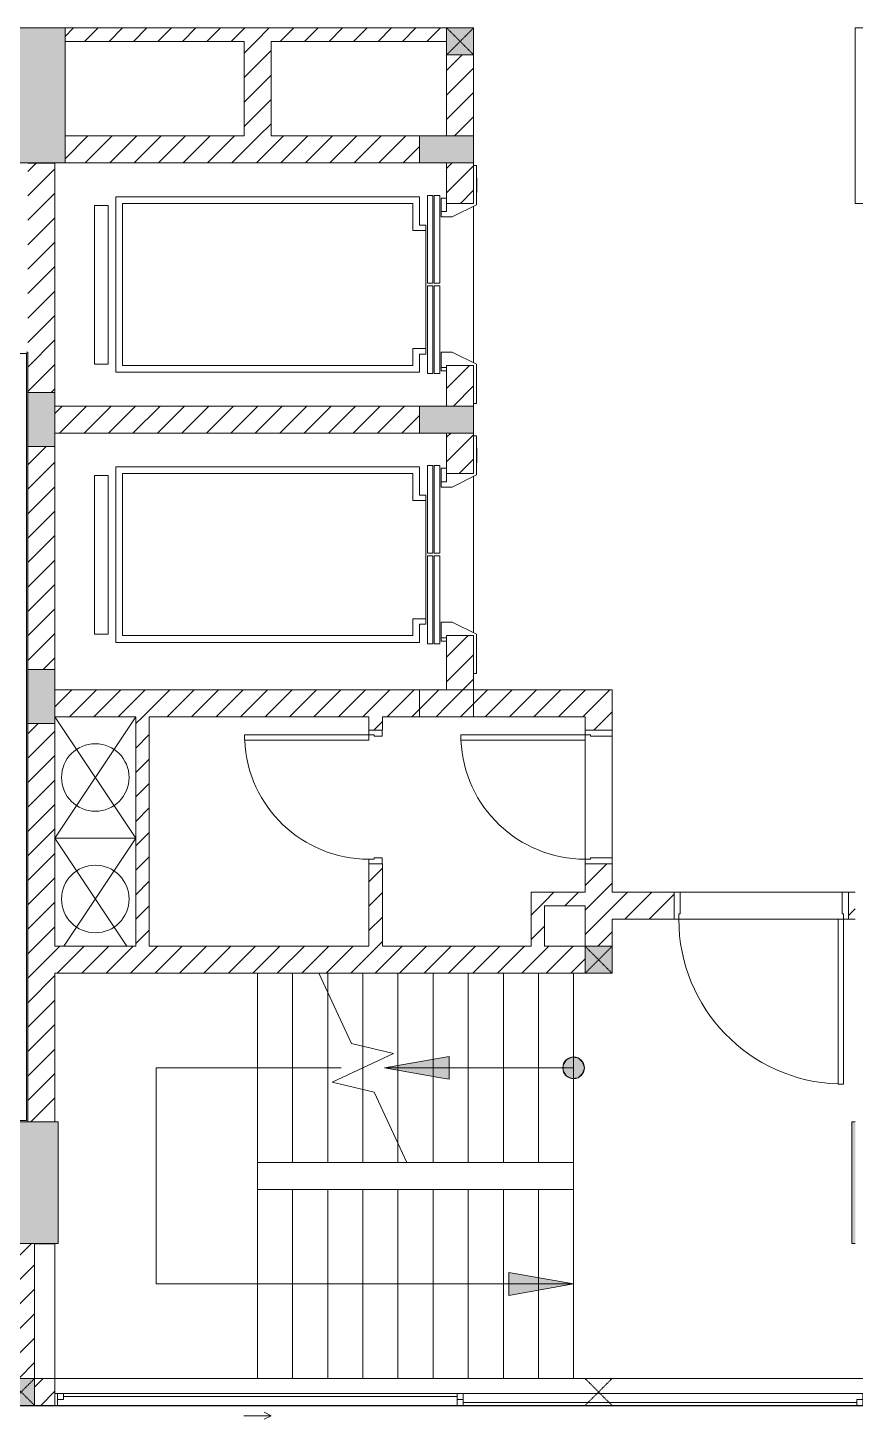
# Model space of a CAD drawing. Header units: millimetres. Extents: x 81424 to 264319, y 405 to 78637.
# Drawn here: x 214217 to 220342, y 23236 to 33537 of the extents above; entities that cross this region are included whole.
import ezdxf

# ---------------------------------------------------------------- set-up
doc = ezdxf.new("R2010")
doc.units = ezdxf.units.MM
doc.linetypes.add('IMPORT-Dash _2_', pattern=[6, 3, -3])
for name, color, linetype, lineweight in [('0-2', 130, 'Continuous', 9), ('A-DETL-GENF-7', 130, 'Continuous', 9), ('A-DOOR-2', 130, 'Continuous', 9), ('A-DOOR-FRAM-2', 130, 'Continuous', 9), ('A-FLOR-1', 130, 'Continuous', 9), ('A-GLAZ-2', 130, 'Continuous', 9), ('A-WALL-1', 130, 'Continuous', 9), ('A-WALL-PATT-4', 130, 'Continuous', 9), ('A_1404_dwg-1', 130, 'Continuous', 9), ('I-WALL-1', 130, 'Continuous', 9), ('S-COLS-1', 130, 'Continuous', 9), ('S-COLS-2', 130, 'Continuous', 9), ('S-COLS-4', 130, 'Continuous', 9), ('S-COLS-9', 130, 'IMPORT-Dash _2_', 9), ('S-COLS-HDLN-1', 130, 'IMPORT-Dash _2_', 9), ('S-STRS', 130, 'Continuous', 9), ('S-STRS-ANNO', 130, 'Continuous', 9), ('S-STRS-MBND', 130, 'Continuous', 9)]:
    doc.layers.add(name, color=color, linetype=linetype, lineweight=lineweight)
pattern_1 = [(45, (0, 0), (-90.50967, 90.50967), [])]

# ---------------------------------------------------------------- blocks, each defined once
blk = doc.blocks.new('A_1404_dwg_NCV_TKTC_KET CAU_rvt-1-TKTC_MB HOÀN THIỆN SÀN TẦNG 3-4-4819833-KeyPlan-CH4')
at = {"layer": 'S-COLS-1'}
for points in [[(77528, 32537), (77528, 33537), (77178, 33537), (77178, 32537), (77453, 32537)], [(80153, 32537), (80553, 32537), (80553, 32737), (80153, 32737)], [(77253, 30437), (77453, 30437), (77453, 30837), (77253, 30837), (77253, 30537)], [(80353, 30537), (80553, 30537), (80553, 30737), (80153, 30737), (80153, 30537)], [(77253, 28387), (77453, 28387), (77453, 28787), (77253, 28787), (77253, 28437)], [(77478, 24537), (77478, 25437), (77078, 25437), (77078, 24537), (77453, 24537)], [(83353, 24537), (83378, 24537), (83378, 25437), (83353, 25437), (83353, 25215)]]:
    blk.add_hatch(color=256, dxfattribs=at).paths.add_polyline_path(points)
at = {"layer": 'A-FLOR-1'}
for p, q in [((77453, 31137), (77453, 32537)), ((83293, 26937), (82073, 26937)), ((78052, 26737), (77453, 26737)), ((81293, 25137), (81293, 23537)), ((77303, 24535), (77453, 24535)), ((77453, 23537), (77453, 24537)), ((77103, 23335), (83728, 23335))]:
    blk.add_line(p, q, dxfattribs=at)
at = {"layer": 'S-COLS-2', "flags": 128}
for points in [[(77178, 32537), (77528, 32537), (77528, 33537), (77178, 33537), (77178, 33337)], [(77253, 30437), (77453, 30437), (77453, 30837), (77253, 30837)], [(77253, 28387), (77453, 28387), (77453, 28787), (77253, 28787)], [(77078, 24737), (77078, 24537), (77478, 24537), (77478, 25437), (77253, 25437)], [(83378, 25437), (83353, 25437), (83353, 24537), (83378, 24537)]]:
    blk.add_lwpolyline(points, dxfattribs=at)
for points in [[(83728, 33537), (83378, 33537), (83378, 32237), (83728, 32237)], [(80153, 32737), (80153, 32537), (80553, 32537), (80553, 32737)], [(80153, 30737), (80153, 30537), (80553, 30537), (80553, 30737)], [(80153, 28637), (80153, 28437), (80553, 28437), (80553, 28637)]]:
    blk.add_lwpolyline(points, close=True, dxfattribs=at)
blk = doc.blocks.new('A_1404_dwg_NCV_TKTC_TANG 3 - 4_rvt-1-TKTC_MB HOÀN THIỆN SÀN TẦNG 3-4-4819943-KeyPlan-CH4')
at = {"layer": 'A-WALL-PATT-4'}
blk.add_hatch(color=256, dxfattribs=at).paths.add_polyline_path([(77243, 25437), (77253, 25437), (77253, 31137), (77243, 31137), (77243, 25447)])
at = {"layer": 'I-WALL-1', "flags": 128}
blk.add_lwpolyline([(76353, 31137), (76353, 31127), (77243, 31127), (77243, 25447), (77068, 25447), (77068, 25437), (77068, 24747), (76603, 24747), (76603, 24737), (77068, 24737), (77078, 24737), (77078, 25437), (77243, 25437), (77253, 25437), (77253, 31137), (77243, 31137)], dxfattribs=at)
blk = doc.blocks.new('A_1404_dwg_Thang may HIEN - Dài x Rộng - 2200x1200-551375-TKTC_MB HOÀN THIỆN SÀN TẦNG 3-4-4819958-KeyPlan-CH4')
at = {"layer": 'A-DOOR-2', "flags": 128}
for points in [[(80553, 32517), (80553, 32237), (80353, 32237), (80353, 32177), (80313, 32177), (80313, 32137), (80393, 32137), (80573, 32227), (80573, 32517)], [(80153, 31122), (80153, 30987), (77903, 30987), (77903, 32287), (80153, 32287), (80153, 32077), (80198, 32077), (80198, 32037), (80198, 31162), (80198, 31122)], [(80212, 31647), (80252, 31647), (80252, 32297), (80212, 32297)], [(80252, 31647), (80252, 32297), (80212, 32297), (80212, 31647)], [(80302, 31647), (80262, 31647), (80262, 32297), (80302, 32297), (80302, 31647), (80262, 31647), (80262, 32297), (80302, 32297)], [(77747, 31047), (77847, 31047), (77847, 32222), (77747, 32222)], [(80252, 31627), (80212, 31627), (80212, 30977), (80252, 30977), (80252, 31627), (80212, 31627), (80212, 30977), (80252, 30977)], [(80262, 30977), (80302, 30977), (80302, 31627), (80262, 31627)], [(80302, 31627), (80262, 31627), (80262, 30977), (80302, 30977)], [(80553, 30757), (80573, 30757), (80573, 31047), (80393, 31137), (80313, 31137), (80313, 31022), (80353, 31022), (80353, 31037), (80553, 31037)]]:
    blk.add_lwpolyline(points, close=True, dxfattribs=at)
for points in [[(80573, 32317), (80577, 32317), (80577, 32427), (80573, 32427)], [(80353, 32237), (80353, 32277), (80313, 32277), (80313, 32177)], [(80198, 32037), (80103, 32037), (80103, 32237), (77953, 32237), (77953, 31037), (80103, 31037), (80103, 31162), (80198, 31162)], [(80313, 31022), (80313, 30997), (80353, 30997), (80353, 31022)]]:
    blk.add_lwpolyline(points, dxfattribs=at)
blk = doc.blocks.new('A_1404_dwg_1_FAMILY RVT - W01-WxH 1400x6000-587637-TKTC_MB HOÀN THIỆN SÀN TẦNG 3-4-4819964-KeyPlan-CH4')
at = {"layer": 'A-GLAZ-2'}
for p, q in [((77472, 23337), (77472, 23426)), ((80430, 23404), (77516, 23404)), ((83434, 23337), (83434, 23426)), ((80430, 23382), (80475, 23382)), ((80475, 23337), (80430, 23337)), ((83389, 23360), (80475, 23360)), ((79054, 23261), (78851, 23261))]:
    blk.add_line(p, q, dxfattribs=at)
at = {"layer": 'A-GLAZ-2', "flags": 128}
for points in [[(83453, 23337), (83453, 23537), (77453, 23537), (77453, 23337), (83453, 23337), (83389, 23337)], [(83453, 23426), (83434, 23426), (80475, 23426), (80430, 23426), (77516, 23426), (77453, 23426)], [(80430, 23426), (80430, 23337), (77472, 23337), (77453, 23337)], [(77472, 23382), (77516, 23382), (77516, 23426)], [(80475, 23426), (80475, 23337), (83389, 23337), (83389, 23382), (83434, 23382)], [(79003, 23236), (79054, 23261), (79003, 23287)]]:
    blk.add_lwpolyline(points, dxfattribs=at)
blk = doc.blocks.new('A_1404_dwg_FD_01 - FD_01-1200x2200mm-1787918-TKTC_MB HOÀN THIỆN SÀN TẦNG 3-4-4819968-KeyPlan-CH4')
at = {"layer": 'A-DETL-GENF-7', "flags": 128}
blk.add_lwpolyline([(122123, 36950), (120903, 36950), (120903, 36910), (122123, 36910)], close=True, dxfattribs=at)
at = {"layer": 'A-DETL-GENF-7'}
blk.add_arc((120903, 36950), 1220, 270, 358.1211, dxfattribs=at)
at = {"layer": 'A-DOOR-FRAM-2', "flags": 128}
for points in [[(120863, 36940), (120703, 36940), (120703, 36985), (120903, 36985), (120903, 36950), (120863, 36950)], [(120903, 35730), (120903, 35695), (120703, 35695), (120703, 35740), (120863, 35740), (120863, 35730)]]:
    blk.add_lwpolyline(points, close=True, dxfattribs=at)
blk = doc.blocks.new('A_1404_dwg_FD_02 - FD_03 - FD_03-KY THUAT-900x2200mm-801878-TKTC_MB HOÀN THIỆN SÀN TẦNG 3-4-4819963-KeyPlan-CH4')
at = {"layer": 'A-DETL-GENF-7', "flags": 128}
blk.add_lwpolyline([(45473, 51797), (44553, 51797), (44553, 51837), (45473, 51837)], close=True, dxfattribs=at)
at = {"layer": 'A-DETL-GENF-7'}
blk.add_arc((44553, 51797), 920, 2.4919, 90, dxfattribs=at)
at = {"layer": 'A-DOOR-FRAM-2', "flags": 128}
for points in [[(44513, 52717), (44553, 52717), (44553, 52752), (44453, 52752), (44453, 52707), (44513, 52707)], [(44513, 51797), (44513, 51807), (44453, 51807), (44453, 51762), (44553, 51762), (44553, 51797)]]:
    blk.add_lwpolyline(points, close=True, dxfattribs=at)
blk = doc.blocks.new('A_1404_dwg_G1_SOF - BO TRU - 200x200-3054293-TKTC_MB HOÀN THIỆN SÀN TẦNG 3-4-4819986-KeyPlan-CH4')
at = {"layer": 'S-COLS-9'}
blk.add_hatch(color=256, dxfattribs=at).paths.add_polyline_path([(41853, 71512), (42053, 71512), (42052, 71712), (41853, 71712)])
at = {"layer": 'S-COLS-4', "flags": 128}
blk.add_lwpolyline([(42053, 71712), (41853, 71712), (41853, 71512), (42053, 71512)], close=True, dxfattribs=at)
at = {"layer": 'S-COLS-HDLN-1'}
for p, q in [((42053, 71712), (41853, 71512)), ((41853, 71712), (42053, 71512))]:
    blk.add_line(p, q, dxfattribs=at)
blk = doc.blocks.new('A_1404_dwg_G1_SOF - BO TRU - 200x200-V33-TKTC_MB HOÀN THIỆN SÀN TẦNG 3-4-4820012-KeyPlan-CH4')
at = {"layer": 'S-COLS-4'}
blk.add_line((81378, 23337), (81578, 23337), dxfattribs=at)
at = {"layer": 'S-COLS-HDLN-1'}
for p, q in [((81578, 23537), (81378, 23337)), ((81378, 23537), (81578, 23337))]:
    blk.add_line(p, q, dxfattribs=at)
blk = doc.blocks.new('A_1404_dwg_FD_02 - FD_03 - FD_03-KY THUAT-900x2200mm-728564-TKTC_MB HOÀN THIỆN SÀN TẦNG 3-4-4819966-KeyPlan-CH4')
at = {"layer": 'A-DETL-GENF-7', "flags": 128}
blk.add_lwpolyline([(84293, 32417), (84293, 33337), (84333, 33337), (84333, 32417)], close=True, dxfattribs=at)
at = {"layer": 'A-DETL-GENF-7'}
blk.add_arc((84293, 33337), 920, 272.4919, 0, dxfattribs=at)
at = {"layer": 'A-DOOR-FRAM-2', "flags": 128}
for points in [[(84293, 33377), (84303, 33377), (84303, 33537), (84258, 33537), (84258, 33337), (84293, 33337)], [(85213, 33377), (85213, 33337), (85248, 33337), (85248, 33537), (85203, 33537), (85203, 33377)]]:
    blk.add_lwpolyline(points, close=True, dxfattribs=at)
blk = doc.blocks.new('A_1404_dwg-4819832-KeyPlan-CH4')
at = {"layer": 'A-WALL-PATT-4'}
h = blk.add_hatch(dxfattribs=at)
h.set_pattern_fill('FP_29', color=256, style=0, pattern_type=2)
h.set_pattern_definition(pattern_1)
h.paths.add_polyline_path([(78853, 33437), (80353, 33437), (80353, 33537), (77528, 33537), (77528, 33437)])
h = blk.add_hatch(dxfattribs=at)
h.set_pattern_fill('FP_29', color=256, style=0, pattern_type=2)
h.set_pattern_definition(pattern_1)
h.paths.add_polyline_path([(79053, 32737), (79053, 33437), (78853, 33437), (78853, 32737)])
h = blk.add_hatch(dxfattribs=at)
h.set_pattern_fill('FP_29', color=256, style=0, pattern_type=2)
h.set_pattern_definition(pattern_1)
h.paths.add_polyline_path([(80553, 32737), (80553, 33337), (80353, 33337), (80353, 32737), (80450, 32737)])
h = blk.add_hatch(dxfattribs=at)
h.set_pattern_fill('FP_29', color=256, style=0, pattern_type=2)
h.set_pattern_definition(pattern_1)
h.paths.add_polyline_path([(79053, 32537), (80153, 32537), (80153, 32737), (77528, 32737), (77528, 32537), (78853, 32537)])
h = blk.add_hatch(dxfattribs=at)
h.set_pattern_fill('FP_29', color=256, style=0, pattern_type=2)
h.set_pattern_definition(pattern_1)
h.paths.add_polyline_path([(77453, 30837), (77453, 32536), (77253, 32536), (77253, 30837)])
h = blk.add_hatch(dxfattribs=at)
h.set_pattern_fill('FP_29', color=256, style=0, pattern_type=2)
h.set_pattern_definition(pattern_1)
h.paths.add_polyline_path([(80450, 30737), (80553, 30737), (80553, 31037), (80353, 31037), (80353, 30737)])
h.paths.add_polyline_path([(80450, 32237), (80553, 32237), (80553, 32537), (80353, 32537), (80353, 32237)])
h = blk.add_hatch(dxfattribs=at)
h.set_pattern_fill('FP_29', color=256, style=0, pattern_type=2)
h.set_pattern_definition(pattern_1)
h.paths.add_polyline_path([(80153, 30537), (80153, 30737), (77453, 30737), (77453, 30537), (77528, 30537)])
h = blk.add_hatch(dxfattribs=at)
h.set_pattern_fill('FP_29', color=256, style=0, pattern_type=2)
h.set_pattern_definition(pattern_1)
h.paths.add_polyline_path([(80353, 28437), (80553, 28437), (80553, 29037), (80353, 29037), (80353, 28637)])
h.paths.add_polyline_path([(80450, 30237), (80553, 30237), (80553, 30537), (80353, 30537), (80353, 30237)])
h = blk.add_hatch(dxfattribs=at)
h.set_pattern_fill('FP_29', color=256, style=0, pattern_type=2)
h.set_pattern_definition(pattern_1)
h.paths.add_polyline_path([(77453, 28787), (77453, 30437), (77253, 30437), (77253, 28787)])
h = blk.add_hatch(dxfattribs=at)
h.set_pattern_fill('FP_29', color=256, style=0, pattern_type=2)
h.set_pattern_definition(pattern_1)
h.paths.add_polyline_path([(77453, 28437), (80353, 28437), (80353, 28637), (77453, 28637)])
h = blk.add_hatch(dxfattribs=at)
h.set_pattern_fill('FP_29', color=256, style=0, pattern_type=2)
h.set_pattern_definition(pattern_1)
h.paths.add_polyline_path([(81378, 28437), (81378, 28637), (80553, 28637), (80553, 28437)])
h = blk.add_hatch(dxfattribs=at)
h.set_pattern_fill('FP_29', color=256, style=0, pattern_type=2)
h.set_pattern_definition(pattern_1)
h.paths.add_polyline_path([(81578, 26737), (81578, 27347), (81378, 27347), (81378, 26737)])
h.paths.add_polyline_path([(81578, 28337), (81578, 28637), (81378, 28637), (81378, 28337)])
h = blk.add_hatch(dxfattribs=at)
h.set_pattern_fill('FP_29', color=256, style=0, pattern_type=2)
h.set_pattern_definition(pattern_1)
h.paths.add_polyline_path([(78152, 26737), (78152, 28437), (78052, 28437), (78052, 26737)])
h = blk.add_hatch(dxfattribs=at)
h.set_pattern_fill('FP_29', color=256, style=0, pattern_type=2)
h.set_pattern_definition(pattern_1)
h.paths.add_polyline_path([(79786, 26737), (79878, 26737), (79878, 27347), (79778, 27347), (79778, 26737)])
h.paths.add_polyline_path([(79878, 28337), (79878, 28437), (79778, 28437), (79778, 28337)])
h = blk.add_hatch(dxfattribs=at)
h.set_pattern_fill('FP_29', color=256, style=0, pattern_type=2)
h.set_pattern_definition(pattern_1)
h.paths.add_polyline_path([(77253, 25437), (77453, 25437), (77453, 28387), (77253, 28387), (77253, 26537)])
h = blk.add_hatch(dxfattribs=at)
h.set_pattern_fill('FP_29', color=256, style=0, pattern_type=2)
h.set_pattern_definition(pattern_1)
h.paths.add_polyline_path([(80978, 26737), (81078, 26737), (81078, 27137), (80978, 27137), (80978, 26737)])
h = blk.add_hatch(dxfattribs=at)
h.set_pattern_fill('FP_29', color=256, style=0, pattern_type=2)
h.set_pattern_definition(pattern_1)
h.paths.add_polyline_path([(81378, 27037), (81378, 27137), (81078, 27137), (81078, 27037)])
h = blk.add_hatch(dxfattribs=at)
h.set_pattern_fill('FP_29', color=256, style=0, pattern_type=2)
h.set_pattern_definition(pattern_1)
h.paths.add_polyline_path([(83328, 26937), (83378, 26937), (83378, 27137), (83328, 27137)])
h.paths.add_polyline_path([(82038, 26937), (82038, 27137), (81578, 27137), (81578, 26937)])
h = blk.add_hatch(dxfattribs=at)
h.set_pattern_fill('FP_29', color=256, style=0, pattern_type=2)
h.set_pattern_definition(pattern_1)
h.paths.add_polyline_path([(81078, 26537), (81378, 26537), (81378, 26737), (77453, 26737), (77453, 26537), (80978, 26537)])
h = blk.add_hatch(dxfattribs=at)
h.set_pattern_fill('FP_29', color=256, style=0, pattern_type=2)
h.set_pattern_definition(pattern_1)
h.paths.add_polyline_path([(77303, 23537), (77303, 24537), (77103, 24537), (77103, 23537)])
h = blk.add_hatch(dxfattribs=at)
h.set_pattern_fill('FP_29', color=256, style=0, pattern_type=2)
h.set_pattern_definition(pattern_1)
h.paths.add_polyline_path([(83528, 23337), (83528, 23537), (83453, 23537), (83453, 23337)])
h.paths.add_polyline_path([(77453, 23337), (77453, 23537), (77303, 23537), (77303, 23337)])
at = {"layer": 'S-STRS-ANNO'}
for points in [[(80373, 25752), (80373, 25922), (79893, 25837), (80353, 25756)], [(81281, 25758), (81333, 25770), (81360, 25794), (81373, 25837), (81352, 25887), (81320, 25911), (81281, 25916), (81236, 25891), (81216, 25859), (81221, 25806), (81240, 25776), (81279, 25759)], [(80813, 24152), (81293, 24237), (80813, 24322)]]:
    blk.add_hatch(color=256, dxfattribs=at).paths.add_polyline_path(points)
h = blk.add_hatch(color=256, dxfattribs=at)
h.paths.add_polyline_path([(81329, 25767), (81333, 25768), (81330, 25768)])
h.paths.add_polyline_path([(81363, 25804), (81370, 25816), (81373, 25837)])
h.paths.add_polyline_path([(81354, 25885), (81349, 25894), (81352, 25887)])
h.paths.add_polyline_path([(81320, 25911), (81299, 25916), (81302, 25913)])
at = {"layer": '0-2', "flags": 128}
blk.add_lwpolyline([(78052, 28437), (77453, 28437), (78052, 27537), (77453, 27537)], close=True, dxfattribs=at)
blk.add_lwpolyline([(77519, 26737), (78052, 27537), (77453, 27537), (77986, 26737)], dxfattribs=at)
at = {"layer": '0-2'}
for centre in [(77752, 27987), (77752, 27087)]:
    blk.add_circle(centre, 250, dxfattribs=at)
at = {"layer": 'A-FLOR-1'}
for p, q in [((80553, 32217), (80553, 31057)), ((80553, 30217), (80553, 29057)), ((81378, 27382), (81378, 28302)), ((81578, 28292), (81578, 27392)), ((82083, 27137), (83283, 27137)), ((81378, 26737), (81078, 26737))]:
    blk.add_line(p, q, dxfattribs=at)
at = {"layer": 'A-WALL-1'}
for p, q in [((77528, 33537), (77528, 33437)), ((80553, 33537), (77528, 33537)), ((80353, 33337), (80353, 32737)), ((80553, 32737), (80553, 33337)), ((77528, 32737), (77528, 32537)), ((80153, 32537), (80153, 32737)), ((80353, 32737), (80553, 32737)), ((77528, 32537), (80153, 32537)), ((80553, 32537), (80353, 32537)), ((80353, 32537), (80353, 32237)), ((80553, 32517), (80553, 32537)), ((80353, 31022), (80353, 30737)), ((77253, 30837), (77453, 30837)), ((77453, 30737), (77453, 30537)), ((80153, 30737), (77453, 30737)), ((80153, 30537), (80153, 30737)), ((80353, 30737), (80553, 30737)), ((80553, 30737), (80553, 30757)), ((77453, 30537), (80153, 30537)), ((80553, 30537), (80353, 30537)), ((80353, 30537), (80353, 30237)), ((80553, 30517), (80553, 30537)), ((77453, 30437), (77253, 30437)), ((77453, 28787), (77453, 30437)), ((80353, 29022), (80353, 28637)), ((77253, 28787), (77453, 28787)), ((77453, 28637), (77453, 28437)), ((80153, 28637), (77453, 28637)), ((80353, 28637), (80153, 28637)), ((80553, 28437), (81378, 28437)), ((77453, 28387), (77253, 28387)), ((79473, 26537), (81578, 26537)), ((77253, 25437), (77453, 25437)), ((77303, 24537), (77103, 24537)), ((77303, 23337), (77453, 23337))]:
    blk.add_line(p, q, dxfattribs=at)
at = {"layer": 'A-WALL-1', "flags": 128}
for points in [[(77528, 33437), (78853, 33437), (78853, 32737), (77528, 32737)], [(80153, 32737), (79053, 32737), (79053, 33437), (80353, 33437)], [(77453, 30837), (77453, 32536), (77253, 32536)], [(81378, 28437), (81378, 28337), (81578, 28337), (81578, 28637), (80553, 28637), (80553, 28757)], [(77453, 28437), (78052, 28437), (78052, 26737), (77453, 26737), (77453, 28387)], [(81578, 26737), (81578, 26937), (82038, 26937), (82038, 27137), (81578, 27137), (81578, 27347), (81378, 27347), (81378, 27137), (80978, 27137), (80978, 26737), (79878, 26737), (79878, 27347), (79778, 27347), (79778, 26737), (78152, 26737), (78152, 28437), (79778, 28437), (79778, 28337), (79878, 28337), (79878, 28437), (80153, 28437)], [(80153, 28437), (80353, 28437), (80553, 28437)], [(83378, 27137), (83328, 27137), (83328, 26937), (83378, 26937)], [(81378, 26737), (81078, 26737), (81078, 27037), (81378, 27037), (81378, 26737)], [(77453, 25437), (77453, 26537), (79406, 26537)], [(77453, 23537), (77303, 23537), (77303, 24537)]]:
    blk.add_lwpolyline(points, dxfattribs=at)
at = {"layer": 'S-STRS'}
for p, q in [((79213, 25137), (79213, 26537)), ((80253, 25137), (80253, 26537)), ((80513, 25137), (80513, 26537)), ((80773, 25137), (80773, 26537)), ((79213, 24937), (79213, 23537)), ((79473, 24937), (79473, 23537)), ((79733, 24937), (79733, 23537)), ((79993, 24937), (79993, 23537)), ((80253, 24937), (80253, 23537)), ((80513, 24937), (80513, 23537)), ((80773, 24937), (80773, 23537)), ((81033, 24937), (81033, 23537))]:
    blk.add_line(p, q, dxfattribs=at)
at = {"layer": 'S-STRS', "flags": 128}
for points in [[(78953, 23537), (78953, 24937), (78953, 25137), (78953, 26537)], [(78953, 25137), (79213, 25137), (79473, 25137), (79733, 25137), (79993, 25137), (79993, 25279), (79993, 26537)], [(79473, 25137), (79473, 26395), (79473, 26537), (79406, 26537)], [(79733, 25137), (79733, 25676), (79733, 25837), (79733, 25998), (79733, 26537)], [(81033, 26537), (81033, 25137), (81293, 25137), (81293, 26537)], [(81033, 25137), (80773, 25137), (80513, 25137), (80253, 25137), (80059, 25137), (79993, 25137)], [(78953, 24937), (79213, 24937), (79473, 24937), (79733, 24937), (79993, 24937), (80253, 24937), (80513, 24937), (80773, 24937), (81033, 24937), (81293, 24937), (81293, 23537)]]:
    blk.add_lwpolyline(points, dxfattribs=at)
at = {"layer": 'S-STRS-ANNO', "flags": 128}
for points in [[(80373, 25752), (80373, 25922), (79893, 25837), (80296, 25766)], [(81281, 25758), (81326, 25764), (81360, 25794), (81373, 25837), (81360, 25880), (81326, 25910), (81281, 25916), (81240, 25897), (81216, 25859), (81216, 25814), (81240, 25776)]]:
    blk.add_lwpolyline(points, close=True, dxfattribs=at)
for points in [[(79573, 25837), (79473, 25837), (79213, 25837), (78953, 25837), (78203, 25837), (78203, 24237), (78953, 24237), (79213, 24237), (79473, 24237), (79733, 24237), (79993, 24237), (80253, 24237), (80513, 24237), (80773, 24237), (81033, 24237), (81293, 24237), (80813, 24152)], [(81293, 25837), (81033, 25837), (80773, 25837), (80513, 25837), (80253, 25837), (79993, 25837), (79893, 25837)], [(81293, 24237), (80813, 24322), (80813, 24152)]]:
    blk.add_lwpolyline(points, dxfattribs=at)
at = {"layer": 'S-STRS-ANNO'}
blk.add_circle((81293, 25837), 80, dxfattribs=at)
at = {"layer": 'S-STRS-MBND', "flags": 128}
blk.add_lwpolyline([(79406, 26537), (79648, 26018), (79959, 25943), (79506, 25731), (79817, 25656), (80059, 25137)], dxfattribs=at)
for name, p in [('A_1404_dwg_NCV_TKTC_KET CAU_rvt-1-TKTC_MB HOÀN THIỆN SÀN TẦNG 3-4-4819833-KeyPlan-CH4', (0, 0)), ('A_1404_dwg_NCV_TKTC_TANG 3 - 4_rvt-1-TKTC_MB HOÀN THIỆN SÀN TẦNG 3-4-4819943-KeyPlan-CH4', (0, 0)), ('A_1404_dwg_G1_SOF - BO TRU - 200x200-3054293-TKTC_MB HOÀN THIỆN SÀN TẦNG 3-4-4819986-KeyPlan-CH4', (38500, -38175)), ('A_1404_dwg_Thang may HIEN - Dài x Rộng - 2200x1200-551375-TKTC_MB HOÀN THIỆN SÀN TẦNG 3-4-4819958-KeyPlan-CH4', (0, 0)), ('A_1404_dwg_Thang may HIEN - Dài x Rộng - 2200x1200-551375-TKTC_MB HOÀN THIỆN SÀN TẦNG 3-4-4819958-KeyPlan-CH4', (0, -2000)), ('A_1404_dwg_G1_SOF - BO TRU - 200x200-3054293-TKTC_MB HOÀN THIỆN SÀN TẦNG 3-4-4819986-KeyPlan-CH4', (39525, -44975)), ('A_1404_dwg_G1_SOF - BO TRU - 200x200-3054293-TKTC_MB HOÀN THIỆN SÀN TẦNG 3-4-4819986-KeyPlan-CH4', (35250, -48175)), ('A_1404_dwg_1_FAMILY RVT - W01-WxH 1400x6000-587637-TKTC_MB HOÀN THIỆN SÀN TẦNG 3-4-4819964-KeyPlan-CH4', (0, 0)), ('A_1404_dwg_G1_SOF - BO TRU - 200x200-V33-TKTC_MB HOÀN THIỆN SÀN TẦNG 3-4-4820012-KeyPlan-CH4', (0, 0))]:
    blk.add_blockref(name, p)
for name, p, rotation in [('A_1404_dwg_FD_02 - FD_03 - FD_03-KY THUAT-900x2200mm-801878-TKTC_MB HOÀN THIỆN SÀN TẦNG 3-4-4819963-KeyPlan-CH4', (124330, 80099), 180), ('A_1404_dwg_FD_02 - FD_03 - FD_03-KY THUAT-900x2200mm-728564-TKTC_MB HOÀN THIỆN SÀN TẦNG 3-4-4819966-KeyPlan-CH4', (48041, 112595), 270), ('A_1404_dwg_FD_01 - FD_01-1200x2200mm-1787918-TKTC_MB HOÀN THIỆN SÀN TẦNG 3-4-4819968-KeyPlan-CH4', (46342, 147840), 270)]:
    blk.add_blockref(name, p, dxfattribs=dict(rotation=rotation))

msp = doc.modelspace()

# ---------------------------------------------------------------- block references
at = {"layer": 'A_1404_dwg-1'}
msp.add_blockref('A_1404_dwg-4819832-KeyPlan-CH4', (136964.6, 0), dxfattribs=at)

doc.saveas('drawing.dxf')
